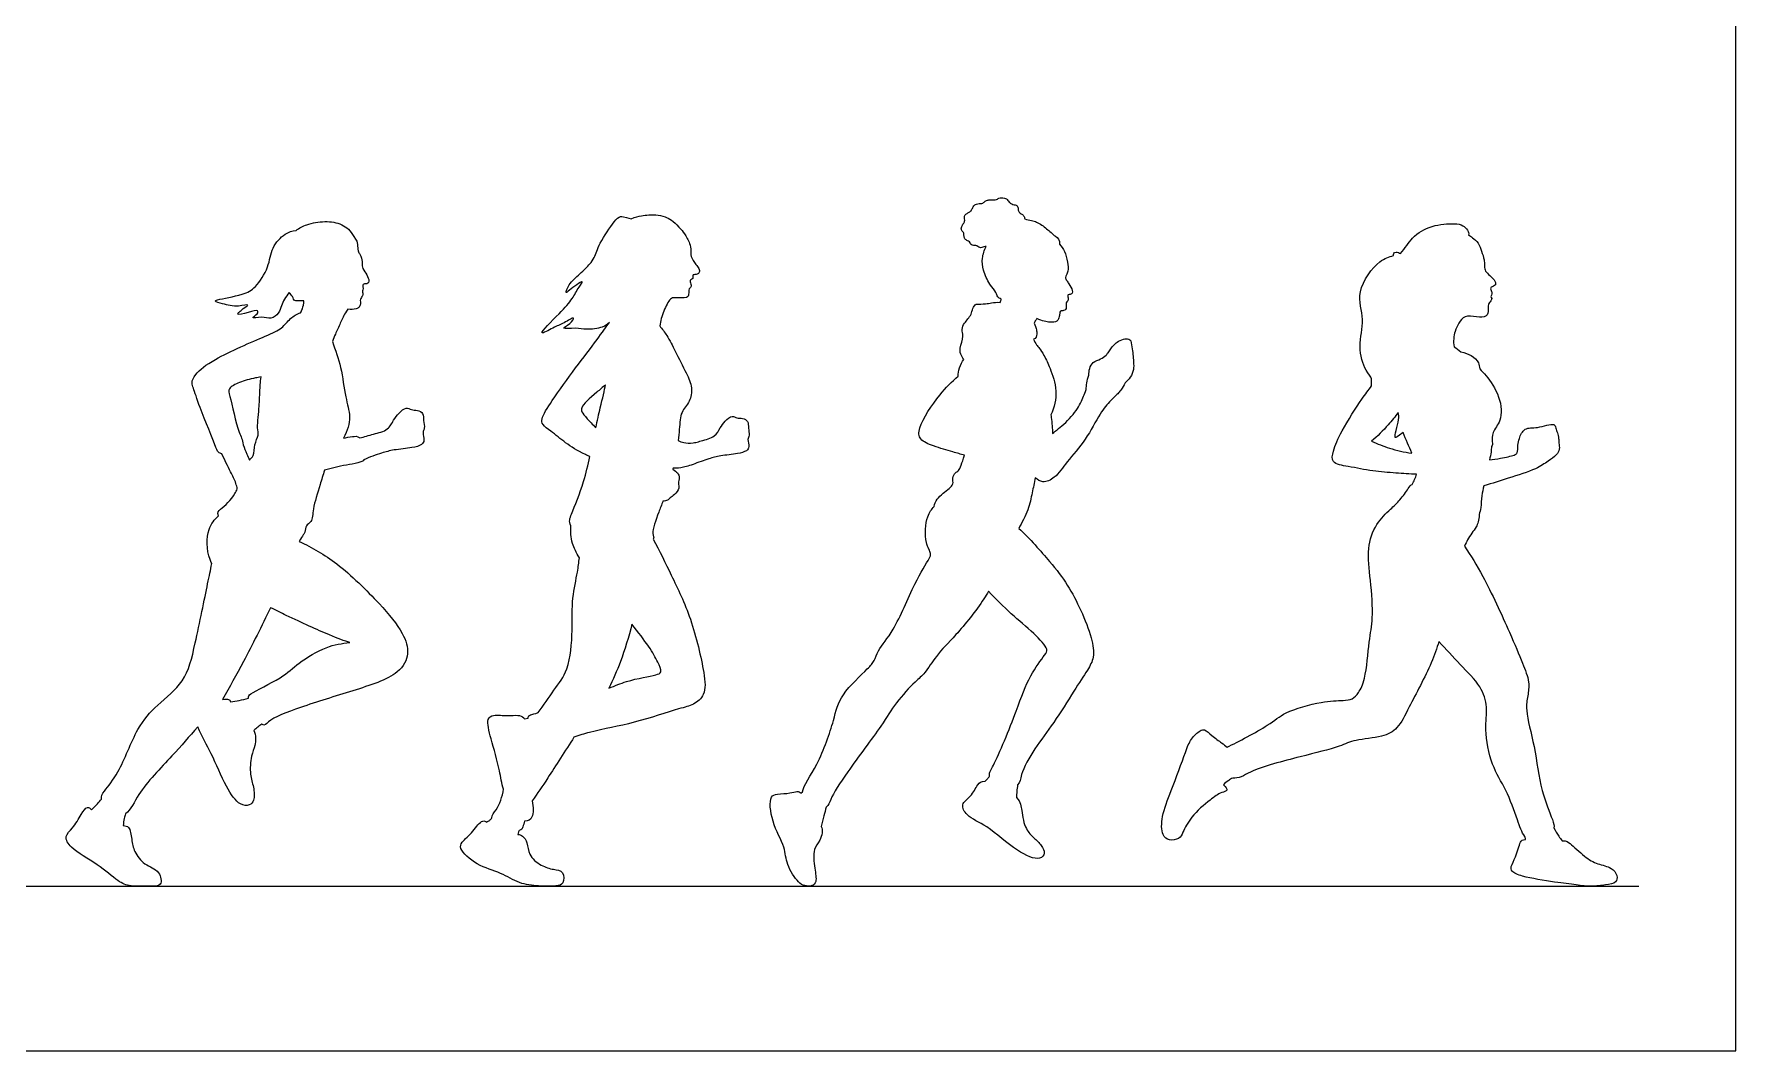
# Model space of a CAD drawing. Header units: millimetres. Extents: x 10.5 to 31.3, y 15.2 to 26.1.
# Drawn here: x 14.294 to 18.293, y 21.2 to 23.59 of the extents above; entities that cross this region are included whole.
import ezdxf

# ---------------------------------------------------------------- set-up
doc = ezdxf.new("R2010")
doc.units = ezdxf.units.MM
for name, color, linetype, true_color in [('AG-DIAGRAM', 7, 'Continuous', 0xfecc66), ('AG-OUTLINE', 7, 'Continuous', 0x8000ff), ('X-VPRT', 6, 'Continuous', 0xff00ff)]:
    doc.layers.add(name, color=color, linetype=linetype, true_color=true_color)

msp = doc.modelspace()

# ---------------------------------------------------------------- linework, layer by layer
at = {"layer": 'AG-DIAGRAM'}
msp.add_line((10.7494, 21.5874), (18.0646, 21.5874), dxfattribs=at)
at = {"layer": 'AG-OUTLINE'}
for points in [[(15.4465, 21.9807), (15.4553, 21.9826)], [(16.0957, 21.8061), (16.0993, 21.8092)]]:
    msp.add_lwpolyline(points, dxfattribs=at)
for points, knots in [([(16.5309, 23.091), (16.5281, 23.0914), (16.521, 23.0878), (16.5159, 23.0874), (16.5121, 23.0914), (16.5053, 23.0941), (16.5014, 23.0926), (16.4955, 23.0948), (16.4938, 23.0999), (16.4898, 23.1038), (16.4819, 23.1064), (16.4797, 23.1104), (16.4786, 23.118), (16.4796, 23.1217), (16.4766, 23.1257), (16.4732, 23.128), (16.4721, 23.1359), (16.4767, 23.1428), (16.4802, 23.1482), (16.4813, 23.1524), (16.4793, 23.1589), (16.4817, 23.1656), (16.4876, 23.1697), (16.4946, 23.1731), (16.4971, 23.1764), (16.5005, 23.1841), (16.5042, 23.1886), (16.5085, 23.1909), (16.5145, 23.1916), (16.521, 23.1911), (16.5255, 23.1937), (16.5299, 23.1985), (16.538, 23.2005), (16.5426, 23.2008), (16.5522, 23.1996), (16.5578, 23.202), (16.5612, 23.2044), (16.5671, 23.2055), (16.5741, 23.2045), (16.5796, 23.203), (16.5823, 23.1989), (16.585, 23.1949), (16.591, 23.1906), (16.5967, 23.1883), (16.6015, 23.1887), (16.6071, 23.1835), (16.6056, 23.1782), (16.6081, 23.1708), (16.6136, 23.1678), (16.6198, 23.1634), (16.6218, 23.1581), (16.6217, 23.1555)], [-10.335732, -10.335732, -10.335732, -10.335732, -10.153135, -10.027905, -9.897941, -9.748618, -9.63426, -9.500344, -9.372229, -9.238628, -9.079608, -8.959283, -8.805192, -8.694835, -8.574509, -8.46079, -8.3099, -8.144877, -8.002435, -7.887079, -7.742026, -7.59648, -7.443171, -7.287702, -7.171133, -7.008476, -6.870064, -6.748456, -6.609477, -6.464923, -6.340177, -6.195062, -6.03511, -5.90988, -5.735354, -5.596587, -5.483255, -5.346886, -5.193158, -5.060439, -4.938726, -4.814274, -4.660443, -4.520626, -4.398082, -4.253465, -4.124813, -3.97278, -3.831936, -3.676821, -3.518438, -3.518438, -3.518438, -3.518438]), ([(15.6461, 22.912), (15.6409, 22.9078), (15.6301, 22.8994), (15.5907, 22.8941), (15.5699, 22.9005), (15.527, 22.8951), (15.5543, 22.9077), (15.5684, 22.9298), (15.5358, 22.9083), (15.517, 22.9024), (15.4686, 22.8742), (15.5327, 22.9371), (15.5583, 22.9656), (15.5717, 22.9926), (15.5906, 23.0167), (15.5519, 22.9889), (15.541, 22.9784), (15.5512, 23.0048), (15.5761, 23.0258), (15.6006, 23.0493), (15.6113, 23.0648), (15.6221, 23.1001), (15.6553, 23.1472), (15.6706, 23.1637), (15.6788, 23.1604), (15.697, 23.1557)], [-7.17927, -7.17927, -7.17927, -7.17927, -6.909802, -6.546164, -6.23328, -5.920988, -5.664774, -5.428522, -5.130259, -4.805824, -4.489899, -4.025166, -3.613356, -3.275875, -3.048608, -2.689415, -2.506415, -2.245657, -1.883172, -1.537746, -1.284394, -0.920906, -0.457112, -0.191077, 0, 0, 0, 0]), ([(15.697, 23.1557), (15.7071, 23.16), (15.7218, 23.1642), (15.7556, 23.1663), (15.7757, 23.1616), (15.7974, 23.1507), (15.809, 23.1364)], [-3.722369, -3.722369, -3.722369, -3.722369, -3.393763, -2.966699, -2.616232, -2.210695, -2.210695, -2.210695, -2.210695]), ([(14.8934, 22.9829), (14.8892, 22.9779), (14.8819, 22.9673), (14.8747, 22.9515), (14.8699, 22.9333), (14.8501, 22.9188), (14.8308, 22.9269), (14.7991, 22.92), (14.8196, 22.9317), (14.8216, 22.9432), (14.7978, 22.9354), (14.7672, 22.9284), (14.7772, 22.9379), (14.7838, 22.9441), (14.8046, 22.9568), (14.7701, 22.9477), (14.7402, 22.955), (14.7163, 22.962), (14.7276, 22.9672), (14.7864, 22.9765), (14.8152, 22.9934), (14.8467, 23.0422), (14.8506, 23.0876), (14.8817, 23.1227), (14.9005, 23.1272), (14.9095, 23.1284)], [-6.272238, -6.272238, -6.272238, -6.272238, -6.020531, -5.782952, -5.536438, -5.275131, -5.00128, -4.74575, -4.533756, -4.384832, -4.112654, -3.82639, -3.683105, -3.481201, -3.271384, -3.003669, -2.650474, -2.408304, -2.270107, -1.830194, -1.485359, -1.064701, -0.673893, -0.298814, 0, 0, 0, 0]), ([(14.9095, 23.1284), (14.9175, 23.1341), (14.9362, 23.1446), (14.9777, 23.1514), (15.0172, 23.1457), (15.0377, 23.1286), (15.045, 23.1142)], [3.311426, 3.311426, 3.311426, 3.311426, 3.632491, 4.057806, 4.470252, 4.836926, 4.836926, 4.836926, 4.836926]), ([(15.809, 23.1364), (15.8154, 23.13), (15.8229, 23.1206), (15.8356, 23.0987), (15.8377, 23.0816), (15.8361, 23.0672), (15.8488, 23.0485), (15.8564, 23.0397), (15.8583, 23.0298), (15.8527, 23.0249), (15.8415, 23.0249), (15.8416, 23.0211), (15.8428, 23.0145), (15.8368, 23.0132), (15.8345, 23.0074), (15.841, 22.9969), (15.8314, 22.9917), (15.8329, 22.9781), (15.8286, 22.968), (15.8001, 22.9709), (15.7876, 22.9696), (15.7722, 22.9374), (15.7659, 22.916), (15.764, 22.9041)], [-4.428938, -4.428938, -4.428938, -4.428938, -4.201029, -3.900466, -3.658387, -3.437657, -3.162285, -2.956325, -2.783871, -2.632692, -2.44667, -2.347409, -2.206236, -2.076228, -1.94016, -1.751529, -1.58184, -1.371967, -1.196919, -0.894078, -0.690295, -0.355327, 0, 0, 0, 0]), ([(16.6217, 23.1555), (16.6342, 23.1528), (16.6513, 23.1495), (16.6736, 23.1328), (16.6922, 23.1153), (16.7053, 23.1065), (16.7038, 23.0961)], [-3.960202, -3.960202, -3.960202, -3.960202, -3.631564, -3.259949, -2.894875, -2.603133, -2.603133, -2.603133, -2.603133]), ([(17.5049, 23.0739), (17.5158, 23.0864), (17.5322, 23.1155), (17.5768, 23.1417), (17.6296, 23.1457), (17.6518, 23.1417), (17.6624, 23.1299), (17.6664, 23.1217), (17.6647, 23.1176)], [-3.943422, -3.943422, -3.943422, -3.943422, -3.556574, -3.095784, -2.6408, -2.350365, -2.105253, -1.899054, -1.899054, -1.899054, -1.899054]), ([(17.6647, 23.1176), (17.668, 23.1158), (17.6743, 23.1117), (17.6893, 23.0989), (17.6952, 23.08), (17.7022, 23.0599), (17.7021, 23.0472), (17.7021, 23.0349), (17.7119, 23.0252), (17.7232, 23.0143), (17.7281, 23.0086), (17.7291, 23.0001), (17.7233, 22.9972), (17.7176, 22.9955), (17.7162, 22.9913), (17.7176, 22.987), (17.7216, 22.9792), (17.7159, 22.9732), (17.7204, 22.9689), (17.7172, 22.9625), (17.7101, 22.9545), (17.712, 22.9418), (17.7082, 22.9234), (17.6831, 22.9251), (17.6552, 22.9302), (17.6417, 22.9098), (17.631, 22.8916), (17.6287, 22.8671), (17.6306, 22.8553)], [-5.195454, -5.195454, -5.195454, -5.195454, -5.004719, -4.759007, -4.502896, -4.242322, -4.03916, -3.848822, -3.639809, -3.413745, -3.257473, -3.106295, -2.969462, -2.832505, -2.724096, -2.602793, -2.441613, -2.295967, -2.174254, -2.032198, -1.851112, -1.64824, -1.427412, -1.159794, -0.864287, -0.603863, -0.339875, 0, 0, 0, 0]), ([(15.045, 23.1142), (15.0526, 23.105), (15.0544, 23.0955), (15.0541, 23.0804), (15.0602, 23.0718), (15.0666, 23.0553), (15.0635, 23.042), (15.0739, 23.0278), (15.0812, 23.0142), (15.0805, 23.0064), (15.0763, 23.0022), (15.0686, 23.0034), (15.0655, 23.0001), (15.0683, 22.9917), (15.0643, 22.9864), (15.0668, 22.9807), (15.0661, 22.9743), (15.0589, 22.9671), (15.0622, 22.9554), (15.0578, 22.9479), (15.0507, 22.9427), (15.0379, 22.9424), (15.0313, 22.9435)], [-4.280232, -4.280232, -4.280232, -4.280232, -4.063487, -3.833873, -3.638906, -3.393014, -3.177898, -2.931085, -2.681007, -2.517094, -2.384072, -2.22171, -2.112452, -1.972702, -1.827968, -1.685711, -1.539176, -1.35598, -1.156007, -0.987975, -0.816298, -0.552895, -0.552895, -0.552895, -0.552895]), ([(16.5668, 22.9673), (16.5636, 22.9682), (16.5561, 22.9728), (16.5555, 22.9838), (16.538, 23.0019), (16.5232, 23.0345), (16.5205, 23.0616), (16.5266, 23.0819), (16.5309, 23.091)], [1.343429, 1.343429, 1.343429, 1.343429, 1.505027, 1.708037, 2.010746, 2.379952, 2.709742, 3.010999, 3.010999, 3.010999, 3.010999]), ([(16.7038, 23.0961), (16.7083, 23.0909), (16.7163, 23.0794), (16.723, 23.0549), (16.7247, 23.0333), (16.7199, 23.0244), (16.716, 23.0179), (16.721, 23.0104), (16.7255, 23.0029), (16.7346, 22.9881), (16.7344, 22.9811), (16.7292, 22.9775), (16.7234, 22.9782), (16.7226, 22.9746), (16.7231, 22.9721), (16.7247, 22.9677), (16.724, 22.9624), (16.7183, 22.9588), (16.7191, 22.9541), (16.72, 22.9485), (16.7183, 22.9418), (16.7133, 22.9394), (16.7046, 22.9399), (16.7042, 22.9338), (16.7035, 22.9263), (16.6985, 22.9126), (16.6804, 22.9126), (16.6634, 22.9148), (16.6504, 22.9213)], [-4.631795, -4.631795, -4.631795, -4.631795, -4.370181, -4.076641, -3.810994, -3.631943, -3.483603, -3.322974, -3.143112, -2.904271, -2.760434, -2.625337, -2.49416, -2.397942, -2.303802, -2.180519, -2.051469, -1.910936, -1.792135, -1.65253, -1.507584, -1.3747, -1.217124, -1.09235, -0.929432, -0.726357, -0.493763, -0.199105, -0.199105, -0.199105, -0.199105]), ([(17.4885, 23.0693), (17.4881, 23.0711), (17.4881, 23.0748), (17.4945, 23.0786), (17.502, 23.0762), (17.5049, 23.0739)], [0.8710726, 0.8710726, 0.8710726, 0.8710726, 0.9924396, 1.1345303, 1.3238099, 1.3238099, 1.3238099, 1.3238099]), ([(17.4371, 22.7632), (17.4361, 22.7705), (17.44, 22.7806), (17.42, 22.8001), (17.4033, 22.8574), (17.4234, 22.9197), (17.3963, 22.9841), (17.4532, 23.0603), (17.4772, 23.0661), (17.4885, 23.0693)], [-2.716969, -2.716969, -2.716969, -2.716969, -2.493274, -2.213213, -1.780137, -1.324017, -0.863445, -0.339614, 0, 0, 0, 0]), ([(14.928, 22.9629), (14.9142, 22.9631), (14.9048, 22.9613), (14.9031, 22.9709), (14.8964, 22.9792), (14.8934, 22.9829)], [1.2173721, 1.2173721, 1.2173721, 1.2173721, 1.4772759, 1.7292013, 1.9002269, 1.9002269, 1.9002269, 1.9002269]), ([(14.9199, 22.9346), (14.9217, 22.9377), (14.925, 22.9442), (14.9278, 22.9566), (14.928, 22.9629)], [0, 0, 0, 0, 0.1882487, 0.436699, 0.436699, 0.436699, 0.436699]), ([(16.508, 22.9556), (16.5136, 22.9555), (16.531, 22.9553), (16.5426, 22.9588), (16.5566, 22.9598), (16.5642, 22.9594)], [-6.5318327, -6.5318327, -6.5318327, -6.5318327, -6.2650343, -6.0511245, -5.8221996, -5.8221996, -5.8221996, -5.8221996]), ([(16.5642, 22.9594), (16.565, 22.9608), (16.5659, 22.9628), (16.5666, 22.966), (16.5668, 22.9673)], [0, 0, 0, 0, 0.1242506, 0.1967091, 0.1967091, 0.1967091, 0.1967091]), ([(14.735, 22.6032), (14.7246, 22.607), (14.7219, 22.6216), (14.6825, 22.7115), (14.6695, 22.7563), (14.6628, 22.7704), (14.6737, 22.7944), (14.7194, 22.8295), (14.8353, 22.8792), (14.8759, 22.8965), (14.8941, 22.9209), (14.9114, 22.9329), (14.9199, 22.9346)], [3.318298, 3.318298, 3.318298, 3.318298, 3.549173, 4.145098, 4.559413, 4.772659, 5.046706, 5.501825, 6.175763, 6.569298, 6.895355, 7.174868, 7.174868, 7.174868, 7.174868]), ([(15.0313, 22.9435), (15.0268, 22.9363), (15.0211, 22.9286), (15.0138, 22.91), (15.0014, 22.8852), (14.9974, 22.8736), (14.9953, 22.8677)], [-1.017564, -1.017564, -1.017564, -1.017564, -0.805145, -0.548447, -0.24651, 0, 0, 0, 0]), ([(16.4786, 22.8253), (16.4756, 22.8285), (16.4699, 22.8403), (16.4687, 22.8515), (16.4792, 22.8802), (16.4729, 22.8954), (16.4795, 22.9125), (16.4985, 22.9289), (16.4995, 22.9504), (16.508, 22.9556)], [-1.843881, -1.843881, -1.843881, -1.843881, -1.665196, -1.430898, -1.101455, -0.856667, -0.607964, -0.295028, 0, 0, 0, 0]), ([(16.6504, 22.9213), (16.649, 22.9197), (16.6466, 22.9161), (16.645, 22.9126), (16.6443, 22.9108)], [-0.2811586, -0.2811586, -0.2811586, -0.2811586, -0.1366152, 0, 0, 0, 0]), ([(15.5998, 22.5969), (15.5962, 22.5985), (15.5721, 22.6099), (15.5443, 22.6273), (15.5102, 22.6559), (15.4882, 22.6711), (15.4849, 22.6883), (15.513, 22.7316), (15.5661, 22.8065), (15.6151, 22.8684), (15.6388, 22.9028), (15.6461, 22.912)], [6.708431, 6.708431, 6.708431, 6.708431, 6.779028, 7.200376, 7.580414, 7.857815, 8.06689, 8.470152, 9.018465, 9.539775, 9.943386, 9.943386, 9.943386, 9.943386]), ([(15.764, 22.9041), (15.7701, 22.8967), (15.7844, 22.8779), (15.7998, 22.8446), (15.827, 22.7942), (15.8412, 22.7601), (15.8368, 22.7255), (15.8117, 22.7017), (15.8114, 22.6712), (15.8085, 22.6439), (15.8072, 22.6346)], [14.465382, 14.465382, 14.465382, 14.465382, 14.709946, 15.081518, 15.514534, 15.863021, 16.185735, 16.505757, 16.872016, 17.045937, 17.045937, 17.045937, 17.045937]), ([(16.6443, 22.9108), (16.6465, 22.9056), (16.6502, 22.8942), (16.6501, 22.8861), (16.6493, 22.8745), (16.6427, 22.8729)], [-4.6793743, -4.6793743, -4.6793743, -4.6793743, -4.4144883, -4.2113022, -3.9786967, -3.9786967, -3.9786967, -3.9786967]), ([(14.9953, 22.8677), (15.0017, 22.8468), (15.0172, 22.8062), (15.024, 22.7377), (15.0396, 22.6912), (15.0312, 22.6581), (15.0208, 22.6402)], [8.197241, 8.197241, 8.197241, 8.197241, 8.657159, 9.162708, 9.582476, 9.999812, 9.999812, 9.999812, 9.999812]), ([(16.6427, 22.8729), (16.6447, 22.8683), (16.6487, 22.8587), (16.6592, 22.8496), (16.6671, 22.8348)], [-2.5249418, -2.5249418, -2.5249418, -2.5249418, -2.2584049, -1.9390611, -1.9390611, -1.9390611, -1.9390611]), ([(16.7727, 22.7884), (16.7724, 22.7936), (16.7738, 22.8039), (16.7811, 22.8204), (16.8009, 22.8257), (16.8091, 22.8324), (16.8133, 22.8356), (16.8148, 22.8374), (16.8212, 22.8458), (16.83, 22.8588), (16.8419, 22.869), (16.8568, 22.8743), (16.8713, 22.8743), (16.8738, 22.8542), (16.8762, 22.8373), (16.8775, 22.8196), (16.8787, 22.8012), (16.8708, 22.7829), (16.8625, 22.774), (16.8578, 22.7703)], [0, 0, 0, 0, 0.224062, 0.455715, 0.704872, 0.931814, 0.931814, 0.931814, 1.010162, 1.275251, 1.49717, 1.723073, 1.915462, 2.152137, 2.394456, 2.632344, 2.874666, 3.124492, 3.36502, 3.36502, 3.36502, 3.36502]), ([(17.6469, 22.8434), (17.6556, 22.8412), (17.6745, 22.8344), (17.6882, 22.8203), (17.6906, 22.8085), (17.6909, 22.8032)], [-10.7563209, -10.7563209, -10.7563209, -10.7563209, -10.5236942, -10.2385983, -10.0623901, -10.0623901, -10.0623901, -10.0623901]), ([(16.6671, 22.8348), (16.6725, 22.825), (16.6819, 22.8045), (16.701, 22.7505), (16.691, 22.7126), (16.6832, 22.6951)], [0, 0, 0, 0, 0.329793, 0.751181, 1.181047, 1.181047, 1.181047, 1.181047]), ([(17.6909, 22.8032), (17.6963, 22.798), (17.7072, 22.7869), (17.7412, 22.7385), (17.7444, 22.6815), (17.7195, 22.656), (17.7202, 22.6316), (17.7213, 22.6242), (17.7184, 22.6209)], [-4.189044, -4.189044, -4.189044, -4.189044, -3.918285, -3.485243, -3.06497, -2.737768, -2.469526, -2.285828, -2.285828, -2.285828, -2.285828]), ([(14.8272, 22.7844), (14.8228, 22.7835), (14.8031, 22.7795), (14.7788, 22.7735), (14.7485, 22.7578), (14.7547, 22.7378), (14.7728, 22.6539), (14.7839, 22.6376), (14.7853, 22.6246)], [0.710146, 0.710146, 0.710146, 0.710146, 0.81635, 1.204338, 1.530014, 1.7927, 2.368217, 2.674127, 2.674127, 2.674127, 2.674127]), ([(14.8002, 22.5885), (14.8029, 22.5929), (14.8121, 22.5987), (14.8102, 22.6258), (14.8228, 22.6476), (14.817, 22.665), (14.8241, 22.718), (14.8236, 22.7442), (14.8259, 22.772), (14.8272, 22.7844)], [15.907127, 15.907127, 15.907127, 15.907127, 16.113017, 16.403219, 16.680884, 16.9214, 17.329718, 17.665647, 17.926659, 17.926659, 17.926659, 17.926659]), ([(15.637, 22.7658), (15.6301, 22.7599), (15.6049, 22.7386), (15.5778, 22.7146), (15.5808, 22.7013), (15.5901, 22.6896), (15.6062, 22.6726), (15.6141, 22.6648)], [0.685093, 0.685093, 0.685093, 0.685093, 0.841454, 1.251256, 1.425889, 1.688375, 1.890817, 1.890817, 1.890817, 1.890817]), ([(15.6141, 22.6648), (15.6175, 22.681), (15.6263, 22.7211), (15.6345, 22.7533), (15.637, 22.7658)], [8.988679, 8.988679, 8.988679, 8.988679, 9.2824206, 9.7184121, 9.7184121, 9.7184121, 9.7184121]), ([(16.4802, 22.6001), (16.471, 22.6027), (16.4526, 22.6082), (16.4084, 22.6211), (16.3733, 22.6354), (16.3704, 22.6687), (16.422, 22.7457), (16.4499, 22.7726), (16.4658, 22.7861)], [-2.307257, -2.307257, -2.307257, -2.307257, -2.003125, -1.613055, -1.279973, -0.987509, -0.449659, 0, 0, 0, 0]), ([(16.8578, 22.7703), (16.8507, 22.7566), (16.8423, 22.7459), (16.8224, 22.7284), (16.7968, 22.6969), (16.7666, 22.6356), (16.7213, 22.5869), (16.6956, 22.5471), (16.6643, 22.5337), (16.6525, 22.5425), (16.6466, 22.5473)], [-4.888145, -4.888145, -4.888145, -4.888145, -4.631182, -4.320322, -3.93471, -3.429248, -2.926608, -2.508107, -2.18155, -1.906543, -1.906543, -1.906543, -1.906543]), ([(16.6874, 22.6514), (16.6924, 22.6556), (16.6971, 22.6594), (16.73, 22.6854), (16.7535, 22.7207), (16.7592, 22.739), (16.768, 22.7541), (16.7668, 22.7756), (16.7727, 22.7884)], [-8.015237, -8.015237, -8.015237, -8.015237, -7.891493, -7.499539, -7.098019, -6.842529, -6.592269, -6.273953, -6.273953, -6.273953, -6.273953]), ([(17.5428, 22.5555), (17.5265, 22.5562), (17.4934, 22.5584), (17.4395, 22.5622), (17.3855, 22.5738), (17.3412, 22.5799), (17.3467, 22.6135), (17.3661, 22.6584), (17.4136, 22.7325), (17.4291, 22.7529), (17.4371, 22.7632)], [-3.172519, -3.172519, -3.172519, -3.172519, -2.776277, -2.357192, -1.922367, -1.578436, -1.29707, -0.886325, -0.355568, 0, 0, 0, 0]), ([(15.0593, 22.6411), (15.0702, 22.6435), (15.0906, 22.6503), (15.1265, 22.6581), (15.1383, 22.6828), (15.1501, 22.6989), (15.1681, 22.7148), (15.1803, 22.7057), (15.1947, 22.707), (15.21, 22.6995), (15.2082, 22.6816), (15.213, 22.6637), (15.2056, 22.6536), (15.2126, 22.6355), (15.2045, 22.6234), (15.181, 22.6169), (15.1391, 22.6135), (15.1105, 22.6056), (15.0822, 22.5957), (15.0688, 22.5897)], [0, 0, 0, 0, 0.331733, 0.668515, 0.955085, 1.21889, 1.478818, 1.680676, 1.898319, 2.114758, 2.34821, 2.590114, 2.782279, 3.020965, 3.219426, 3.496961, 3.868165, 4.186398, 4.567095, 4.567095, 4.567095, 4.567095]), ([(15.8072, 22.6346), (15.8116, 22.6325), (15.8216, 22.6291), (15.8365, 22.6275), (15.8508, 22.6309), (15.855, 22.6321), (15.8572, 22.6327), (15.87, 22.6363), (15.8946, 22.6417), (15.9058, 22.665), (15.9169, 22.6801), (15.9338, 22.6951), (15.9453, 22.6866), (15.9589, 22.6878), (15.9733, 22.6807), (15.9716, 22.6639), (15.9762, 22.647), (15.9691, 22.6374), (15.9758, 22.6203), (15.9681, 22.609), (15.946, 22.6028), (15.9065, 22.5996), (15.8801, 22.5924), (15.8544, 22.5835), (15.8423, 22.5782), (15.8315, 22.5747), (15.81, 22.5691), (15.8014, 22.5698), (15.7953, 22.5699)], [0, 0, 0, 0, 0.21838, 0.487124, 0.594882, 0.594882, 0.594882, 0.665734, 1.002517, 1.289087, 1.552891, 1.812819, 2.014678, 2.23232, 2.44876, 2.682212, 2.924115, 3.116281, 3.354967, 3.553428, 3.830962, 4.202166, 4.5204, 4.880214, 4.880214, 4.880214, 5.113472, 5.358721, 5.358721, 5.358721, 5.358721]), ([(16.6832, 22.6951), (16.6835, 22.6931), (16.6857, 22.6781), (16.6871, 22.6625), (16.6874, 22.6514)], [-0.6895976, -0.6895976, -0.6895976, -0.6895976, -0.6447423, -0.3626438, -0.3626438, -0.3626438, -0.3626438]), ([(17.4994, 22.701), (17.492, 22.6908), (17.4776, 22.6718), (17.4499, 22.6442), (17.4371, 22.6334)], [-1.1194726, -1.1194726, -1.1194726, -1.1194726, -0.769586, -0.3635802, -0.3635802, -0.3635802, -0.3635802]), ([(17.5114, 22.6536), (17.4979, 22.6446), (17.4856, 22.6325), (17.5024, 22.6808), (17.5007, 22.6958), (17.4994, 22.701)], [-6.0132919, -6.0132919, -6.0132919, -6.0132919, -5.7855917, -5.3692912, -5.1641993, -5.1641993, -5.1641993, -5.1641993]), ([(15.0208, 22.6402), (15.0277, 22.6419), (15.0406, 22.6437), (15.0534, 22.6459), (15.0593, 22.6411)], [-2.1343772, -2.1343772, -2.1343772, -2.1343772, -1.8047115, -1.5317461, -1.5317461, -1.5317461, -1.5317461]), ([(17.5312, 22.6049), (17.5284, 22.6134), (17.5207, 22.6283), (17.5145, 22.6452), (17.5114, 22.6536)], [-0.5828406, -0.5828406, -0.5828406, -0.5828406, -0.2941599, 0, 0, 0, 0]), ([(17.7138, 22.5894), (17.7225, 22.5903), (17.743, 22.5933), (17.7717, 22.5995), (17.7804, 22.6049), (17.7805, 22.6247), (17.783, 22.6395), (17.796, 22.6674), (17.8261, 22.6618), (17.8666, 22.678), (17.8699, 22.6636), (17.8736, 22.6533), (17.8771, 22.6395), (17.8763, 22.629), (17.8799, 22.6138), (17.8717, 22.5994), (17.8507, 22.5857), (17.8219, 22.5655), (17.7621, 22.5484), (17.7209, 22.534), (17.7009, 22.5285)], [-7.503033, -7.503033, -7.503033, -7.503033, -7.272365, -6.944961, -6.778076, -6.53939, -6.306836, -6.02083, -5.711045, -5.359528, -5.18377, -4.990337, -4.779302, -4.592647, -4.375613, -4.154198, -3.875634, -3.540463, -3.070451, -2.700395, -2.700395, -2.700395, -2.700395]), ([(14.7715, 22.5213), (14.7705, 22.5256), (14.7673, 22.5398), (14.755, 22.5613), (14.7421, 22.5894), (14.735, 22.6032)], [-0.8417609, -0.8417609, -0.8417609, -0.8417609, -0.7064598, -0.3912802, 0, 0, 0, 0]), ([(14.7853, 22.6246), (14.7882, 22.6173), (14.792, 22.6078), (14.7982, 22.5934), (14.8002, 22.5885)], [-4.8953816, -4.8953816, -4.8953816, -4.8953816, -4.6172122, -4.4705388, -4.4705388, -4.4705388, -4.4705388]), ([(15.5552, 22.4343), (15.5499, 22.4453), (15.5584, 22.4648), (15.5856, 22.534), (15.5956, 22.5771), (15.5998, 22.5969)], [7.24983, 7.24983, 7.24983, 7.24983, 7.553762, 8.138485, 8.577941, 8.577941, 8.577941, 8.577941]), ([(16.409, 22.4799), (16.4103, 22.492), (16.4292, 22.512), (16.457, 22.5305), (16.4507, 22.5459), (16.458, 22.5606), (16.4679, 22.5617), (16.4741, 22.5817), (16.4802, 22.6001)], [2.990237, 2.990237, 2.990237, 2.990237, 3.411865, 3.823092, 4.092038, 4.365219, 4.587092, 4.948982, 4.948982, 4.948982, 4.948982]), ([(17.4371, 22.6334), (17.4508, 22.6269), (17.4789, 22.6156), (17.5137, 22.6075), (17.5312, 22.6049)], [0, 0, 0, 0, 0.3829566, 0.7979273, 0.7979273, 0.7979273, 0.7979273]), ([(17.7184, 22.6209), (17.7184, 22.6165), (17.7179, 22.6077), (17.7155, 22.5954), (17.7138, 22.5894)], [-0.452644, -0.452644, -0.452644, -0.452644, -0.245788, 0, 0, 0, 0]), ([(14.9764, 22.565), (14.9726, 22.5538), (14.963, 22.5203), (14.9486, 22.4775), (14.9483, 22.4427), (14.9309, 22.436), (14.9324, 22.4189), (14.9256, 22.4127), (14.9167, 22.3978)], [10.643616, 10.643616, 10.643616, 10.643616, 10.914933, 11.428363, 11.797183, 12.050685, 12.307383, 12.539458, 12.539458, 12.539458, 12.539458]), ([(15.0688, 22.5897), (15.067, 22.583), (15.0215, 22.5777), (14.9937, 22.5688), (14.9764, 22.565)], [-0.8316613, -0.8316613, -0.8316613, -0.8316613, -0.4395727, 0, 0, 0, 0]), ([(15.7946, 22.5671), (15.7992, 22.5643), (15.8078, 22.5576), (15.8116, 22.5483), (15.8066, 22.5342), (15.8117, 22.5224), (15.7996, 22.5069), (15.7881, 22.5007), (15.7841, 22.4938), (15.7759, 22.4923), (15.7715, 22.4925)], [3.54076, 3.54076, 3.54076, 3.54076, 3.694978, 3.889422, 4.101039, 4.296908, 4.539544, 4.746432, 4.911032, 5.064442, 5.064442, 5.064442, 5.064442]), ([(15.7953, 22.5699), (15.7951, 22.569), (15.7948, 22.5681), (15.7946, 22.5672), (15.7946, 22.5671)], [17.41461286, 17.41461286, 17.41461286, 17.41461286, 17.42940605, 17.42997313, 17.42997313, 17.42997313, 17.42997313]), ([(14.7273, 22.458), (14.7231, 22.4658), (14.7344, 22.4749), (14.7608, 22.4982), (14.7699, 22.5176), (14.7715, 22.5213)], [14.2668043, 14.2668043, 14.2668043, 14.2668043, 14.5102047, 14.9736542, 15.085861, 15.085861, 15.085861, 15.085861]), ([(16.6466, 22.5473), (16.6444, 22.5355), (16.6389, 22.5116), (16.6318, 22.4722), (16.6147, 22.4414), (16.6081, 22.4284)], [0, 0, 0, 0, 0.341567, 0.706439, 1.092957, 1.092957, 1.092957, 1.092957]), ([(17.0975, 21.9144), (17.1233, 21.927), (17.198, 21.9656), (17.2307, 21.9975), (17.3177, 22.0224), (17.3676, 22.0237), (17.3922, 22.0256), (17.408, 22.0431), (17.4242, 22.0765), (17.4302, 22.1641), (17.4417, 22.2166), (17.4351, 22.3067), (17.4247, 22.3798), (17.4453, 22.4386), (17.4807, 22.4731), (17.5037, 22.4942), (17.5225, 22.5203), (17.5291, 22.5312), (17.5321, 22.5314)], [-7.987094, -7.987094, -7.987094, -7.987094, -7.413131, -6.993698, -6.457172, -6.043443, -5.772949, -5.511986, -5.161942, -4.627278, -4.190575, -3.649663, -3.148039, -2.70331, -2.304288, -1.97802, -1.647649, -1.440256, -1.440256, -1.440256, -1.440256]), ([(17.5321, 22.5314), (17.5343, 22.5353), (17.538, 22.5435), (17.5419, 22.5513), (17.5428, 22.5555)], [-0.8053228, -0.8053228, -0.8053228, -0.8053228, -0.5959632, -0.3922831, -0.3922831, -0.3922831, -0.3922831]), ([(17.7009, 22.5285), (17.6988, 22.5206), (17.695, 22.5051), (17.6944, 22.4775), (17.6911, 22.4662), (17.6895, 22.4606)], [-0.814669, -0.814669, -0.814669, -0.814669, -0.5331446, -0.2377327, 0, 0, 0, 0]), ([(15.7715, 22.4925), (15.7683, 22.4836), (15.7569, 22.453), (15.7435, 22.4191), (15.7514, 22.4063), (15.749, 22.4033)], [4.8884363, 4.8884363, 4.8884363, 4.8884363, 5.0596915, 5.4949952, 5.7028127, 5.7028127, 5.7028127, 5.7028127]), ([(16.0993, 21.8092), (16.102, 21.8238), (16.1402, 21.8773), (16.1737, 21.9765), (16.1869, 22.0381), (16.252, 22.0967), (16.2692, 22.1164), (16.2772, 22.1444), (16.3189, 22.1912), (16.3587, 22.295), (16.3968, 22.3554), (16.4034, 22.3697), (16.3848, 22.3951), (16.39, 22.458), (16.4028, 22.4727), (16.409, 22.4799)], [-5.482903, -5.482903, -5.482903, -5.482903, -5.002469, -4.397044, -3.930991, -3.405424, -3.113155, -2.822046, -2.371486, -1.74342, -1.264312, -1.064024, -0.75809, -0.308611, 0, 0, 0, 0]), ([(14.7115, 22.3456), (14.71, 22.3486), (14.6989, 22.3742), (14.6987, 22.4277), (14.7179, 22.4488), (14.7273, 22.458)], [-0.9073757, -0.9073757, -0.9073757, -0.9073757, -0.8408166, -0.3589809, 0, 0, 0, 0]), ([(17.6895, 22.4606), (17.6896, 22.4472), (17.6831, 22.4294), (17.6655, 22.4088), (17.6576, 22.3917), (17.6555, 22.3866)], [-15.8161632, -15.8161632, -15.8161632, -15.8161632, -15.486847, -15.0713368, -14.9054821, -14.9054821, -14.9054821, -14.9054821]), ([(14.9167, 22.3978), (14.9477, 22.3829), (15.0078, 22.3498), (15.1046, 22.2541), (15.1617, 22.1866), (15.1775, 22.1334), (15.151, 22.0807), (15.0392, 22.0455), (14.9262, 22.0108), (14.845, 21.9804), (14.8363, 21.9635), (14.8292, 21.9679)], [-7.326809, -7.326809, -7.326809, -7.326809, -6.736449, -6.057861, -5.51065, -5.103046, -4.69536, -4.078164, -3.41601, -2.888287, -2.667248, -2.667248, -2.667248, -2.667248]), ([(15.5754, 22.3593), (15.5683, 22.3709), (15.5547, 22.3984), (15.5546, 22.4205), (15.5552, 22.4343)], [-0.6353034, -0.6353034, -0.6353034, -0.6353034, -0.3691071, 0, 0, 0, 0]), ([(15.749, 22.4033), (15.7638, 22.3753), (15.7919, 22.3169), (15.8398, 22.2183), (15.8688, 22.0943), (15.8735, 22.0379), (15.843, 22.0121), (15.8064, 22.005), (15.7009, 21.9683), (15.6216, 21.9562), (15.5744, 21.9419), (15.5626, 21.9379)], [-10.615091, -10.615091, -10.615091, -10.615091, -10.057099, -9.448373, -8.799107, -8.387217, -8.061, -7.713485, -7.116029, -6.521664, -6.306994, -6.306994, -6.306994, -6.306994]), ([(16.6081, 22.4284), (16.6337, 22.404), (16.6807, 22.3518), (16.7231, 22.2968), (16.7543, 22.2363), (16.78, 22.1732), (16.7865, 22.1256), (16.7689, 22.0938), (16.736, 22.0448), (16.6908, 21.9708), (16.6458, 21.9136), (16.6122, 21.854), (16.611, 21.8314), (16.605, 21.8258)], [-9.348564, -9.348564, -9.348564, -9.348564, -8.753007, -8.271163, -7.796728, -7.316168, -6.928916, -6.59425, -6.151138, -5.61086, -5.104917, -4.628862, -4.353177, -4.353177, -4.353177, -4.353177]), ([(15.4782, 21.9953), (15.4914, 22.0124), (15.5152, 22.0494), (15.5526, 22.096), (15.56, 22.19), (15.5566, 22.262), (15.5715, 22.3248), (15.5739, 22.348), (15.5754, 22.3593)], [0, 0, 0, 0, 0.461101, 0.900027, 1.446055, 1.945297, 2.395511, 2.730237, 2.730237, 2.730237, 2.730237]), ([(17.6555, 22.3866), (17.6707, 22.3633), (17.6999, 22.3179), (17.7614, 22.1853), (17.7901, 22.1148), (17.8093, 22.0685), (17.8038, 22.0344), (17.7974, 21.9986), (17.8222, 21.9128), (17.8326, 21.8155), (17.8605, 21.7476), (17.8673, 21.7293), (17.8655, 21.7246)], [-9.181815, -9.181815, -9.181815, -9.181815, -8.661606, -7.975319, -7.46792, -7.07892, -6.756153, -6.42112, -5.889298, -5.305887, -4.820466, -4.569977, -4.569977, -4.569977, -4.569977]), ([(14.4527, 21.7921), (14.4502, 21.7982), (14.461, 21.8148), (14.4964, 21.8555), (14.5333, 21.9601), (14.582, 22.0133), (14.6517, 22.0677), (14.6726, 22.1569), (14.7018, 22.2979), (14.7083, 22.3296), (14.7115, 22.3456)], [2.332898, 2.332898, 2.332898, 2.332898, 2.581443, 3.015146, 3.624329, 4.124791, 4.647609, 5.212239, 5.903945, 6.310304, 6.310304, 6.310304, 6.310304]), ([(16.5366, 22.2806), (16.5332, 22.2748), (16.5124, 22.2411), (16.4622, 22.1778), (16.4137, 22.1316), (16.3889, 22.0877), (16.3631, 22.0683), (16.3165, 22.0168), (16.2853, 21.963), (16.2064, 21.8595), (16.1656, 21.7957), (16.1612, 21.778), (16.1554, 21.7735)], [-10.548108, -10.548108, -10.548108, -10.548108, -10.420184, -9.822983, -9.343542, -8.949267, -8.620101, -8.153149, -7.682873, -7.016373, -6.5109, -6.268517, -6.268517, -6.268517, -6.268517]), ([(16.5389, 21.8461), (16.5383, 21.8559), (16.5528, 21.8747), (16.6044, 22.003), (16.6295, 22.0778), (16.6677, 22.1293), (16.6789, 22.1452), (16.6405, 22.1854), (16.5894, 22.2268), (16.554, 22.2625), (16.5366, 22.2806)], [-3.646198, -3.646198, -3.646198, -3.646198, -3.360067, -2.664332, -2.102297, -1.648157, -1.422987, -1.012817, -0.514244, 0, 0, 0, 0]), ([(14.8496, 22.242), (14.8293, 22.1995), (14.7867, 22.1153), (14.7537, 22.0557), (14.7369, 22.0261)], [-1.260164, -1.260164, -1.260164, -1.260164, -0.578881, 0, 0, 0, 0]), ([(15.036, 22.16), (15.0241, 22.1635), (14.9808, 22.1799), (14.9132, 22.2109), (14.862, 22.2358), (14.8496, 22.242)], [-3.043501, -3.043501, -3.043501, -3.043501, -2.650388, -2.045811, -1.852277, -1.852277, -1.852277, -1.852277]), ([(15.6446, 22.0528), (15.6587, 22.0587), (15.6991, 22.0746), (15.7518, 22.0821), (15.7708, 22.0896), (15.758, 22.1177), (15.7432, 22.1453), (15.7138, 22.1841), (15.6988, 22.2032)], [-3.670662, -3.670662, -3.670662, -3.670662, -3.425684, -2.944774, -2.732859, -2.454787, -2.076526, -1.735719, -1.735719, -1.735719, -1.735719]), ([(15.6988, 22.2032), (15.6916, 22.1735), (15.6731, 22.1151), (15.6546, 22.0733), (15.6446, 22.0528)], [-1.022081, -1.022081, -1.022081, -1.022081, -0.473807, 0, 0, 0, 0]), ([(14.7978, 22.0291), (14.7973, 22.0338), (14.803, 22.0425), (14.8786, 22.0763), (14.9135, 22.1127), (14.9801, 22.1521), (15.0172, 22.1583), (15.036, 22.16)], [-2.075043, -2.075043, -2.075043, -2.075043, -1.889293, -1.373963, -0.934596, -0.437889, 0, 0, 0, 0]), ([(17.5951, 22.1623), (17.5902, 22.1469), (17.5741, 22.0999), (17.5256, 22.0109), (17.501, 21.958), (17.4616, 21.9362), (17.3981, 21.933), (17.3599, 21.914), (17.2684, 21.8916), (17.1559, 21.8628), (17.1245, 21.8394), (17.1105, 21.8416)], [-13.163479, -13.163479, -13.163479, -13.163479, -12.830911, -12.20038, -11.760545, -11.383479, -10.926493, -10.546566, -9.976956, -9.330414, -8.963759, -8.963759, -8.963759, -8.963759]), ([(17.7971, 21.7043), (17.7895, 21.7135), (17.7789, 21.7475), (17.754, 21.8149), (17.7173, 21.8712), (17.7013, 21.9549), (17.7106, 22.0075), (17.6949, 22.0594), (17.6436, 22.1087), (17.6121, 22.1447), (17.5951, 22.1623)], [-3.707016, -3.707016, -3.707016, -3.707016, -3.343975, -2.841299, -2.355968, -1.826286, -1.401704, -0.988747, -0.500209, 0, 0, 0, 0]), ([(14.7369, 22.0261), (14.7427, 22.0271), (14.7524, 22.0274), (14.7549, 22.0239), (14.7556, 22.0208)], [-0.3229175, -0.3229175, -0.3229175, -0.3229175, -0.1551146, 0, 0, 0, 0]), ([(14.7556, 22.0208), (14.7625, 22.0217), (14.7761, 22.0238), (14.7906, 22.0271), (14.7978, 22.0291)], [0, 0, 0, 0, 0.2603684, 0.5313091, 0.5313091, 0.5313091, 0.5313091]), ([(14.6784, 21.9617), (14.658, 21.9391), (14.6205, 21.8944), (14.5381, 21.811), (14.5223, 21.7677), (14.5086, 21.7575)], [0, 0, 0, 0, 0.595897, 1.27646, 1.713146, 1.713146, 1.713146, 1.713146]), ([(14.8104, 21.9534), (14.8131, 21.9486), (14.8154, 21.9338), (14.8134, 21.9176), (14.8029, 21.8927), (14.8001, 21.8499), (14.8103, 21.8219), (14.8129, 21.7892), (14.8004, 21.776), (14.7741, 21.7774), (14.7427, 21.8236), (14.7116, 21.9), (14.6891, 21.9375), (14.6784, 21.9617)], [-5.098147, -5.098147, -5.098147, -5.098147, -4.858446, -4.621401, -4.323244, -3.948694, -3.624364, -3.305056, -3.080984, -2.817161, -2.397517, -1.865057, -1.397255, -1.397255, -1.397255, -1.397255]), ([(14.8292, 21.9679), (14.8259, 21.9659), (14.8188, 21.9612), (14.8134, 21.9563), (14.8104, 21.9534)], [-0.371121, -0.371121, -0.371121, -0.371121, -0.2020106, 0, 0, 0, 0]), ([(15.397, 21.8153), (15.393, 21.8293), (15.3862, 21.8684), (15.3688, 21.9297), (15.3556, 21.9801), (15.3736, 21.9916), (15.4074, 21.9869), (15.4237, 21.9896), (15.4305, 21.989)], [-2.026755, -2.026755, -2.026755, -2.026755, -1.726407, -1.222182, -0.833341, -0.609105, -0.276716, 0, 0, 0, 0]), ([(15.4305, 21.989), (15.436, 21.9884), (15.4421, 21.9863), (15.4459, 21.9815), (15.4465, 21.9807)], [-6.2113925, -6.2113925, -6.2113925, -6.2113925, -5.9879656, -5.9399231, -5.9399231, -5.9399231, -5.9399231]), ([(15.4553, 21.9826), (15.4551, 21.9835), (15.4548, 21.987), (15.4583, 21.9894), (15.4706, 21.9931), (15.4782, 21.9953)], [-4.8802761, -4.8802761, -4.8802761, -4.8802761, -4.8324366, -4.6773219, -4.5239635, -4.5239635, -4.5239635, -4.5239635]), ([(15.5626, 21.9379), (15.5425, 21.9057), (15.5014, 21.8421), (15.477, 21.806), (15.4647, 21.7881)], [-1.073502, -1.073502, -1.073502, -1.073502, -0.462833, 0, 0, 0, 0]), ([(17.0887, 21.8259), (17.0948, 21.8203), (17.1005, 21.8114), (17.0817, 21.8079), (17.056, 21.7897), (17.0124, 21.7531), (16.9941, 21.7156), (16.986, 21.6978), (16.9608, 21.6933), (16.9422, 21.7077), (16.9434, 21.7558), (16.9662, 21.8109), (16.9992, 21.9011), (17.0105, 21.9324), (17.0326, 21.9536), (17.0456, 21.9573), (17.0618, 21.9404), (17.0844, 21.9246), (17.0931, 21.9177), (17.0975, 21.9144)], [1.019511, 1.019511, 1.019511, 1.019511, 1.219041, 1.42725, 1.753725, 2.190508, 2.558087, 2.799309, 3.066835, 3.319548, 3.692751, 4.153865, 4.711698, 5.04868, 5.350318, 5.539916, 5.806433, 6.111492, 6.343776, 6.343776, 6.343776, 6.343776]), ([(16.5291, 21.834), (16.5312, 21.836), (16.535, 21.8403), (16.5377, 21.8441), (16.5389, 21.8461)], [0, 0, 0, 0, 0.1668697, 0.3170541, 0.3170541, 0.3170541, 0.3170541]), ([(17.1105, 21.8416), (17.1072, 21.8399), (17.0993, 21.8351), (17.0926, 21.8296), (17.0887, 21.8259)], [-0.3772284, -0.3772284, -0.3772284, -0.3772284, -0.227157, 0, 0, 0, 0]), ([(15.3698, 21.7481), (15.3687, 21.7549), (15.3841, 21.7676), (15.3944, 21.7984), (15.397, 21.8153)], [-0.7564056, -0.7564056, -0.7564056, -0.7564056, -0.467645, 0, 0, 0, 0]), ([(16.1436, 21.728), (16.149, 21.7207), (16.1413, 21.692), (16.1235, 21.6756), (16.1276, 21.6297), (16.1341, 21.5988), (16.1225, 21.5867), (16.1033, 21.5879), (16.0883, 21.5962), (16.06, 21.6391), (16.0598, 21.6807), (16.0261, 21.7355), (16.0202, 21.7999), (16.0413, 21.8042), (16.07, 21.8056), (16.0856, 21.8108), (16.0934, 21.8092), (16.0957, 21.8061)], [-5.759392, -5.759392, -5.759392, -5.759392, -5.438195, -5.146209, -4.762985, -4.438418, -4.220023, -3.983067, -3.739128, -3.336977, -2.96354, -2.491342, -2.057174, -1.826, -1.512968, -1.277111, -1.095998, -1.095998, -1.095998, -1.095998]), ([(16.6024, 21.7963), (16.613, 21.7847), (16.614, 21.764), (16.6222, 21.7209), (16.6434, 21.7019), (16.6608, 21.6841), (16.6716, 21.6655), (16.6557, 21.6457), (16.5984, 21.6702), (16.5369, 21.7296), (16.4862, 21.7496), (16.4699, 21.781), (16.4965, 21.7977), (16.5097, 21.8255), (16.5191, 21.8348), (16.5291, 21.834)], [-4.622062, -4.622062, -4.622062, -4.622062, -4.312262, -3.907815, -3.584808, -3.277895, -3.012077, -2.764604, -2.310348, -1.727957, -1.278697, -0.968054, -0.652407, -0.305964, -0.070129, -0.070129, -0.070129, -0.070129]), ([(16.605, 21.8258), (16.6043, 21.8206), (16.6032, 21.8101), (16.6026, 21.8009), (16.6024, 21.7963)], [-0.4378401, -0.4378401, -0.4378401, -0.4378401, -0.2119618, 0, 0, 0, 0]), ([(14.5033, 21.73), (14.5084, 21.7298), (14.5201, 21.7269), (14.523, 21.6962), (14.5285, 21.668), (14.552, 21.6367), (14.59, 21.6258), (14.5963, 21.5857), (14.5633, 21.5886), (14.5195, 21.5855), (14.4895, 21.5988), (14.4441, 21.6406), (14.3811, 21.6732), (14.3635, 21.7052), (14.3863, 21.7239), (14.4033, 21.7547), (14.418, 21.7764), (14.4259, 21.7709), (14.4292, 21.7672)], [-5.133117, -5.133117, -5.133117, -5.133117, -4.956225, -4.64937, -4.334537, -3.986979, -3.633348, -3.334291, -3.047028, -2.680795, -2.341935, -1.888772, -1.400334, -1.097203, -0.81188, -0.458468, -0.191738, 0, 0, 0, 0]), ([(14.4292, 21.7672), (14.4338, 21.7718), (14.4428, 21.7811), (14.4494, 21.7884), (14.4527, 21.7921)], [0, 0, 0, 0, 0.2528975, 0.47313, 0.47313, 0.47313, 0.47313]), ([(14.5086, 21.7575), (14.5075, 21.7539), (14.5053, 21.745), (14.5039, 21.7356), (14.5033, 21.73)], [-0.3933555, -0.3933555, -0.3933555, -0.3933555, -0.2347955, 0, 0, 0, 0]), ([(15.4647, 21.7881), (15.4669, 21.7727), (15.4689, 21.7497), (15.4553, 21.7401), (15.4461, 21.74)], [-3.4506826, -3.4506826, -3.4506826, -3.4506826, -3.0481007, -2.763185, -2.763185, -2.763185, -2.763185]), ([(16.1554, 21.7735), (16.1535, 21.7666), (16.1497, 21.7528), (16.1456, 21.7363), (16.1436, 21.728)], [-0.5506848, -0.5506848, -0.5506848, -0.5506848, -0.2872219, 0, 0, 0, 0]), ([(15.4309, 21.7091), (15.4346, 21.7087), (15.4435, 21.7062), (15.4545, 21.6889), (15.4542, 21.6602), (15.486, 21.6341), (15.5123, 21.6269), (15.5395, 21.6241), (15.54, 21.5919), (15.5181, 21.5868), (15.4796, 21.5877), (15.4332, 21.5923), (15.3906, 21.6213), (15.3354, 21.6335), (15.2918, 21.6739), (15.2991, 21.6927), (15.3258, 21.7145), (15.3441, 21.7441), (15.3551, 21.7403), (15.3578, 21.7383)], [-5.363381, -5.363381, -5.363381, -5.363381, -5.179841, -4.929355, -4.630391, -4.277254, -3.939726, -3.665174, -3.387892, -3.139149, -2.755395, -2.362955, -1.959713, -1.517723, -1.10305, -0.88154, -0.538576, -0.207489, -0.056613, -0.056613, -0.056613, -0.056613]), ([(15.3578, 21.7383), (15.3602, 21.7394), (15.3647, 21.7422), (15.3683, 21.746), (15.3698, 21.7481)], [0, 0, 0, 0, 0.1602125, 0.3200726, 0.3200726, 0.3200726, 0.3200726]), ([(15.4336, 21.7181), (15.4332, 21.717), (15.4321, 21.7138), (15.4313, 21.7111), (15.4309, 21.7091)], [-0.2086735, -0.2086735, -0.2086735, -0.2086735, -0.1403971, 0, 0, 0, 0]), ([(15.4461, 21.74), (15.4456, 21.7358), (15.442, 21.7277), (15.4408, 21.7197), (15.4336, 21.7181)], [-1.8608186, -1.8608186, -1.8608186, -1.8608186, -1.6268534, -1.4145128, -1.4145128, -1.4145128, -1.4145128]), ([(17.8655, 21.7246), (17.8689, 21.7178), (17.8752, 21.7072), (17.882, 21.6978), (17.8846, 21.6944)], [0, 0, 0, 0, 0.2708323, 0.4330578, 0.4330578, 0.4330578, 0.4330578]), ([(17.8846, 21.6944), (17.8956, 21.6945), (17.904, 21.6873), (17.9377, 21.6561), (17.9666, 21.6386), (18.0009, 21.633), (18.0149, 21.6139), (18.0135, 21.5937), (17.9851, 21.5906), (17.9541, 21.5858), (17.9161, 21.5906), (17.8677, 21.597), (17.7939, 21.6085), (17.7657, 21.6201), (17.7634, 21.6355), (17.7773, 21.6557), (17.7848, 21.6918), (17.7914, 21.6966), (17.7987, 21.6975)], [-5.243923, -5.243923, -5.243923, -5.243923, -5.023939, -4.630577, -4.280793, -3.945666, -3.674645, -3.446741, -3.156661, -2.822781, -2.468899, -2.051006, -1.539425, -1.235728, -1.037586, -0.74598, -0.395291, -0.203822, -0.203822, -0.203822, -0.203822]), ([(17.7987, 21.6975), (17.7984, 21.6987), (17.7979, 21.7011), (17.7974, 21.7032), (17.7971, 21.7043)], [0, 0, 0, 0, 0.1102066, 0.2128456, 0.2128456, 0.2128456, 0.2128456])]:
    msp.add_open_spline(points, degree=3, knots=knots, dxfattribs=at)
for points in [[(17.6306, 22.8553), (17.6366, 22.8521), (17.6419, 22.8479), (17.6469, 22.8434)], [(16.4658, 22.7861), (16.4649, 22.7971), (16.4703, 22.8146), (16.4786, 22.8253)]]:
    msp.add_open_spline(points, degree=3, dxfattribs=at)
at = {"layer": 'X-VPRT'}
msp.add_lwpolyline([(10.5208, 23.6387), (10.5208, 21.2003), (18.2932, 21.2003), (18.2932, 23.6387)], close=True, dxfattribs=at)

doc.saveas('drawing.dxf')
